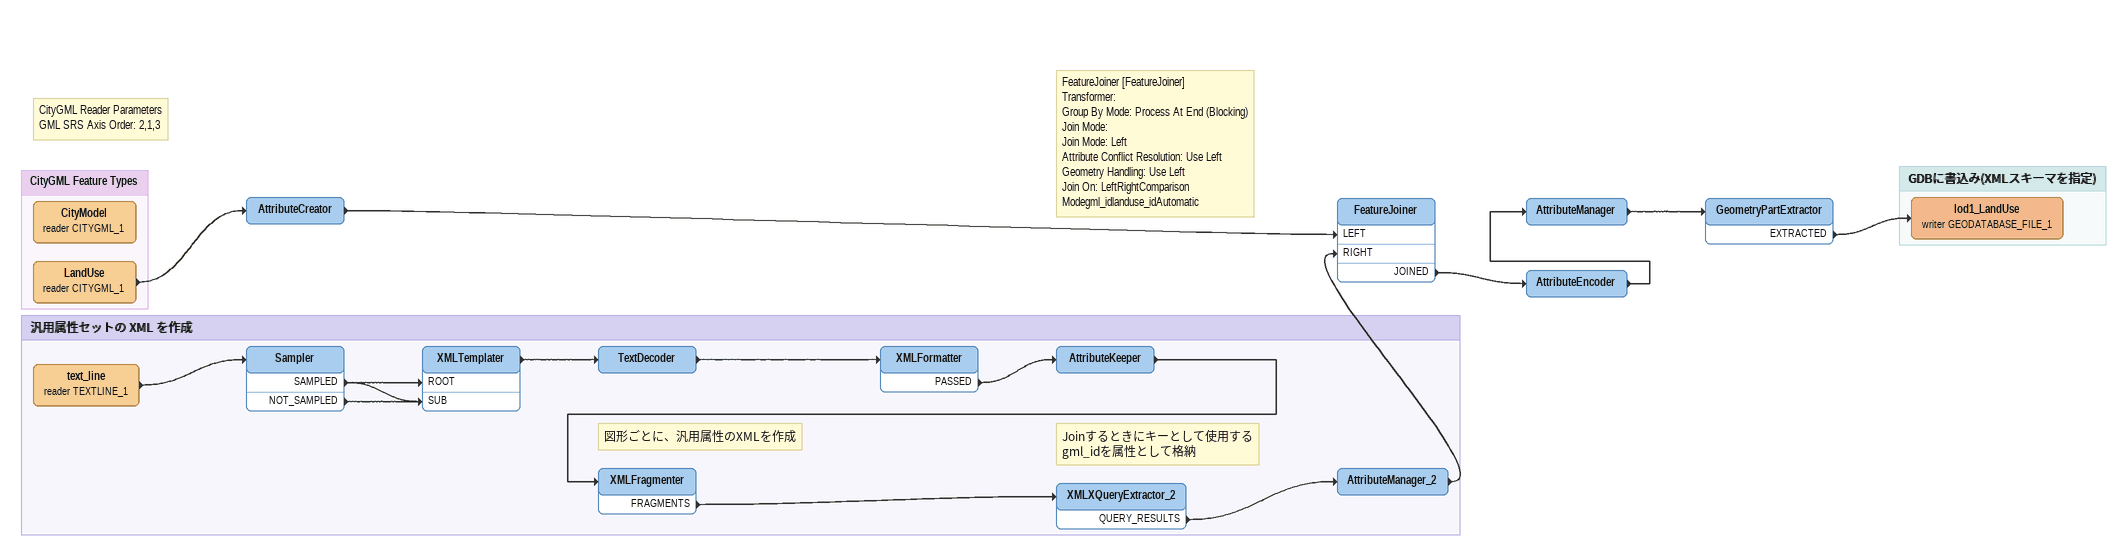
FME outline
Note: CityGML Reader Parameters / GML SRS Axis Order: 2,1,3
AttributeCreator
    -> FeatureJoiner [LEFT]
Note: FeatureJoiner [FeatureJoiner] / Transformer: / Group By Mode: Process At End (Blocking) / Join Mode: / Join Mode: Left / Attribute Conflict Resolution: Use Left / Geometry Handling: Use Left / Join On: LeftRightComparison Modegml_idlanduse_idAutomatic
FeatureJoiner
    JOINED -> AttributeEncoder
AttributeEncoder
    -> AttributeManager
AttributeManager
    -> GeometryPartExtractor
GeometryPartExtractor
    EXTRACTED -> lod1_LandUse (writer GEODATABASE_FILE_1)

Bookmark: CityGML Feature Types
CityModel (reader CITYGML_1)
LandUse (reader CITYGML_1)
    -> AttributeCreator

Bookmark: 汎用属性セットの XML を作成
text_line (reader TEXTLINE_1)
    -> Sampler
Sampler
    SAMPLED -> XMLTemplater [ROOT]
    SAMPLED -> XMLTemplater [SUB]
    NOT_SAMPLED -> XMLTemplater [SUB]
XMLTemplater
    -> TextDecoder
TextDecoder
    -> XMLFormatter
XMLFormatter
    PASSED -> AttributeKeeper
AttributeKeeper
    -> XMLFragmenter
Note: 図形ごとに、汎用属性のXMLを作成
XMLFragmenter
    FRAGMENTS -> XMLXQueryExtractor_2
Note: Joinするときにキーとして使用するgml_idを属性として格納
XMLXQueryExtractor_2
    QUERY_RESULTS -> AttributeManager_2
AttributeManager_2
    -> FeatureJoiner [RIGHT]

Bookmark: GDBに書込み(XMLスキーマを指定)
lod1_LandUse (writer GEODATABASE_FILE_1)
